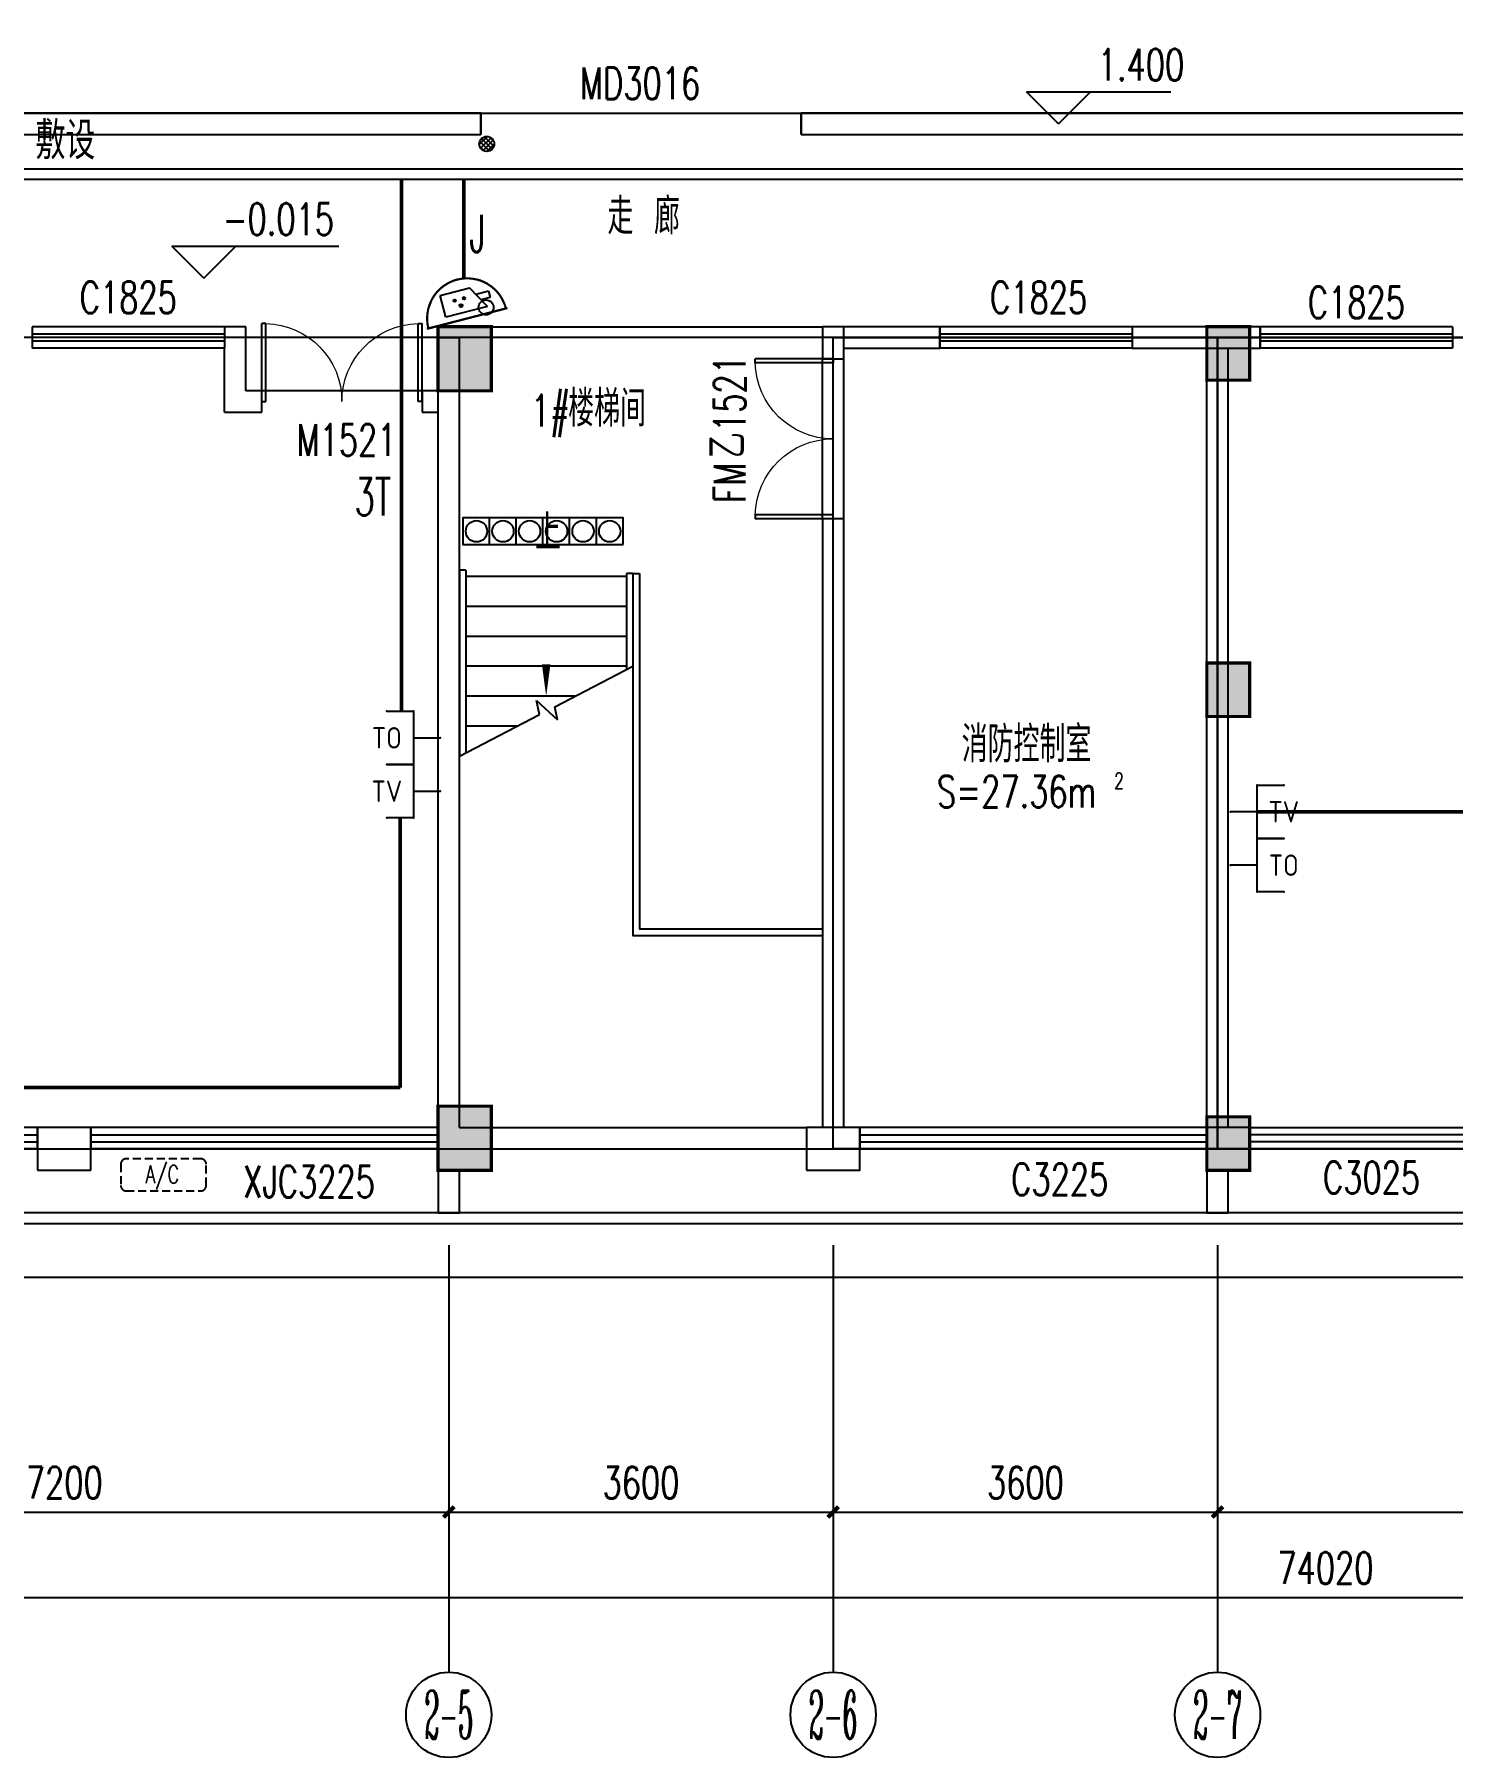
# Model space of a CAD drawing. Extents: x -9422388 to 15610651, y -1992469 to 953794.
# Drawn here: x -2960388 to -2947109, y -368847 to -352709 of the extents above; entities that cross this region are included whole.
import ezdxf
from ezdxf.enums import TextEntityAlignment as Align

# ---------------------------------------------------------------- set-up
doc = ezdxf.new("R2010")
doc.units = 0
doc.header["$LTSCALE"] = 1000
doc.linetypes.add('( Hidden )', pattern=[0.375, 0.25, -0.125])
doc.linetypes.add('DASH', pattern=[0.35, 0.25, -0.1])
for name, color, linetype in [('A-FLOR-HVAC', 4, 'Continuous'), ('AXIS_TEXT', 7, 'Continuous'), ('C-KZ', 2, 'Continuous'), ('C-Z-HATCH', 253, 'Continuous'), ('CABLETRAY_PDS', 5, 'Continuous'), ('DIM_SYMB', 3, 'Continuous'), ('EQUIP-安防', 3, 'Continuous'), ('EQUIP-通讯', 3, 'Continuous'), ('TEL_TEXT', 7, 'Continuous'), ('WINDOW_TEXT', 7, 'Continuous'), ('WIRE-通讯', 4, 'Continuous')]:
    doc.layers.add(name, color=color, linetype=linetype)
doc.styles.add('_TCH_AXIS', font='COMPLEX', dxfattribs={"bigfont": 'GBCBIG'})
doc.styles.add('_TCH_DIM', font='SIMPLEX', dxfattribs={"bigfont": 'GBCBIG'})
doc.styles.add('_TCH_DIM_T3', font='SIMPLEX', dxfattribs={"width": 0.705882, "bigfont": 'GBCBIG'})
doc.styles.add('_TCH_WINDOW', font='SIMPLEX', dxfattribs={"height": 3.5, "bigfont": 'GBCBIG'})
doc.styles.add('_TEL_ATTDEF', font='GBENOR', dxfattribs={"width": 0.8, "height": 3, "bigfont": 'GBCBIG'})
doc.styles.add('_TEL_DIM', font='SIMPLEX', dxfattribs={"width": 0.8, "height": 3.5, "bigfont": 'HZTXT'})
doc.styles.add('COMPLEX', font='COMPLEX')
doc.dimstyles.new('_TCH_ARCH&&100', dxfattribs={"dimtxt": 297.5, "dimasz": 100, "dimexe": 250, "dimexo": 300, "dimgap": 126.25, "dimtad": 1, "dimdec": 0, "dimzin": 0, "dimdsep": 46, "dimtxsty": '_TCH_DIM_T3', "dimblk": 'ARCHTICK', "dimcen": 0.09, "dimclrt": 7, "dimazin": 2, "dimtfac": 1, "dimtdec": 0, "dimtix": 1, "dimtmove": 2, "dimatfit": 3, "dimfxl": 0, "dimtolj": 1, "dimtzin": 0, "dimarcsym": 0})

# ---------------------------------------------------------------- blocks, each defined once
blk = doc.blocks.new('KTWJ1')
at = {"layer": 'A-FLOR-HVAC', "color": 0, "linetype": '( Hidden )', "ltscale": 0.3}
blk.add_lwpolyline([(152982, -14209, 0.414214), (153032, -14259), (153732, -14259, 0.414214), (153782, -14209), (153782, -14009, 0.414214), (153732, -13959), (153032, -13959, 0.414214), (152982, -14009)], format="xyb", close=True, dxfattribs=at)
at = {"layer": 'A-FLOR-HVAC', "color": 0, "style": '_TCH_WINDOW', "width": 0.705882}
blk.add_text('A/C', height=170, dxfattribs=at).set_placement((153214, -14188))
blk = doc.blocks.new('宿舍楼柱网2')
at = {"layer": 'C-Z-HATCH'}
h = blk.add_hatch(color=0, dxfattribs=at)
h.dxf.hatch_style = 1
h.paths.add_polyline_path([(119100, 330556), (119600, 330556), (119600, 329956), (119100, 329956)])
h = blk.add_hatch(color=0, dxfattribs=at)
h.dxf.hatch_style = 1
h.paths.add_polyline_path([(126300, 330556), (126700, 330556), (126700, 330056), (126300, 330056)])
h = blk.add_hatch(color=0, dxfattribs=at)
h.dxf.hatch_style = 1
h.paths.add_polyline_path([(126300, 327406), (126700, 327406), (126700, 326906), (126300, 326906)])
h = blk.add_hatch(color=0, dxfattribs=at)
h.dxf.hatch_style = 1
h.paths.add_polyline_path([(119100, 323256), (119600, 323256), (119600, 322656), (119100, 322656)])
h = blk.add_hatch(color=0, dxfattribs=at)
h.dxf.hatch_style = 1
h.paths.add_polyline_path([(126300, 323156), (126700, 323156), (126700, 322656), (126300, 322656)])
at = {"layer": 'C-KZ', "color": 0, "const_width": 30}
for points in [[(119100, 330556), (119600, 330556), (119600, 329956), (119100, 329956)], [(126300, 330556), (126700, 330556), (126700, 330056), (126300, 330056)], [(126300, 327406), (126700, 327406), (126700, 326906), (126300, 326906)], [(119100, 323256), (119600, 323256), (119600, 322656), (119100, 322656)], [(126300, 323156), (126700, 323156), (126700, 322656), (126300, 322656)]]:
    blk.add_lwpolyline(points, close=True, dxfattribs=at)
blk = doc.blocks.new('_ArchTick')
at = {"color": 0, "linetype": 'ByBlock', "const_width": 0.4}
blk.add_lwpolyline([(-0.5, -0.5), (0.5, 0.5)], dxfattribs=at)
blk = doc.blocks.new('*D2781')
at = {"color": 0, "lineweight": -2, "transparency": 16777216}
for p, q in [((1362230, -199693), (1362230, -202943)), ((1436250, -199693), (1436250, -202943)), ((1362230, -202693), (1436250, -202693))]:
    blk.add_line(p, q, dxfattribs=at)
at = {"layer": 'Defpoints', "color": 0, "transparency": 16777216}
for p in [(1362230, -199393), (1436250, -199393), (1436250, -202693)]:
    blk.add_point(p, dxfattribs=at)
at = {"color": 0, "lineweight": -2, "transparency": 16777216, "xscale": 100, "yscale": 100, "zscale": 100, "rotation": 180}
blk.add_blockref('_ArchTick', (1362230, -202693), dxfattribs=at)
at = {"color": 0, "lineweight": -2, "transparency": 16777216, "xscale": 100, "yscale": 100, "zscale": 100}
blk.add_blockref('_ArchTick', (1436250, -202693), dxfattribs=at)
at = {"color": 7, "transparency": 16777216, "insert": (1399240, -202418), "char_height": 297.5, "attachment_point": 5, "style": '_TCH_DIM_T3'}
blk.add_mtext('\\A1;74020', dxfattribs=at)
blk = doc.blocks.new('*D2785')
at = {"color": 0, "lineweight": -2, "transparency": 16777216}
for p, q in [((1383830, -199693), (1383830, -202143)), ((1391030, -199693), (1391030, -202143)), ((1383830, -201893), (1391030, -201893))]:
    blk.add_line(p, q, dxfattribs=at)
at = {"layer": 'Defpoints', "color": 0, "transparency": 16777216}
for p in [(1383830, -199393), (1391030, -199393), (1391030, -201893)]:
    blk.add_point(p, dxfattribs=at)
at = {"color": 0, "lineweight": -2, "transparency": 16777216, "xscale": 100, "yscale": 100, "zscale": 100, "rotation": 180}
blk.add_blockref('_ArchTick', (1383830, -201893), dxfattribs=at)
at = {"color": 0, "lineweight": -2, "transparency": 16777216, "xscale": 100, "yscale": 100, "zscale": 100}
blk.add_blockref('_ArchTick', (1391030, -201893), dxfattribs=at)
at = {"color": 7, "transparency": 16777216, "insert": (1387430, -201618), "char_height": 297.5, "attachment_point": 5, "style": '_TCH_DIM_T3'}
blk.add_mtext('\\A1;7200', dxfattribs=at)
blk = doc.blocks.new('*D2786')
at = {"color": 0, "lineweight": -2, "transparency": 16777216}
for p, q in [((1391030, -199693), (1391030, -202143)), ((1394630, -199693), (1394630, -202143)), ((1391030, -201893), (1394630, -201893))]:
    blk.add_line(p, q, dxfattribs=at)
at = {"layer": 'Defpoints', "color": 0, "transparency": 16777216}
for p in [(1391030, -199393), (1394630, -199393), (1394630, -201893)]:
    blk.add_point(p, dxfattribs=at)
at = {"color": 0, "lineweight": -2, "transparency": 16777216, "xscale": 100, "yscale": 100, "zscale": 100, "rotation": 180}
blk.add_blockref('_ArchTick', (1391030, -201893), dxfattribs=at)
at = {"color": 0, "lineweight": -2, "transparency": 16777216, "xscale": 100, "yscale": 100, "zscale": 100}
blk.add_blockref('_ArchTick', (1394630, -201893), dxfattribs=at)
at = {"color": 7, "transparency": 16777216, "insert": (1392830, -201618), "char_height": 297.5, "attachment_point": 5, "style": '_TCH_DIM_T3'}
blk.add_mtext('\\A1;3600', dxfattribs=at)
blk = doc.blocks.new('*D2787')
at = {"color": 0, "lineweight": -2, "transparency": 16777216}
for p, q in [((1394630, -199693), (1394630, -202143)), ((1398230, -199693), (1398230, -202143)), ((1394630, -201893), (1398230, -201893))]:
    blk.add_line(p, q, dxfattribs=at)
at = {"layer": 'Defpoints', "color": 0, "transparency": 16777216}
for p in [(1394630, -199393), (1398230, -199393), (1398230, -201893)]:
    blk.add_point(p, dxfattribs=at)
at = {"color": 0, "lineweight": -2, "transparency": 16777216, "xscale": 100, "yscale": 100, "zscale": 100, "rotation": 180}
blk.add_blockref('_ArchTick', (1394630, -201893), dxfattribs=at)
at = {"color": 0, "lineweight": -2, "transparency": 16777216, "xscale": 100, "yscale": 100, "zscale": 100}
blk.add_blockref('_ArchTick', (1398230, -201893), dxfattribs=at)
at = {"color": 7, "transparency": 16777216, "insert": (1396430, -201618), "char_height": 297.5, "attachment_point": 5, "style": '_TCH_DIM_T3'}
blk.add_mtext('\\A1;3600', dxfattribs=at)
blk = doc.blocks.new('*D2788')
at = {"color": 0, "lineweight": -2, "transparency": 16777216}
for p, q in [((1398230, -199693), (1398230, -202143)), ((1405430, -199693), (1405430, -202143)), ((1398230, -201893), (1405430, -201893))]:
    blk.add_line(p, q, dxfattribs=at)
at = {"layer": 'Defpoints', "color": 0, "transparency": 16777216}
for p in [(1398230, -199393), (1405430, -199393), (1405430, -201893)]:
    blk.add_point(p, dxfattribs=at)
at = {"color": 0, "lineweight": -2, "transparency": 16777216, "xscale": 100, "yscale": 100, "zscale": 100, "rotation": 180}
blk.add_blockref('_ArchTick', (1398230, -201893), dxfattribs=at)
at = {"color": 0, "lineweight": -2, "transparency": 16777216, "xscale": 100, "yscale": 100, "zscale": 100}
blk.add_blockref('_ArchTick', (1405430, -201893), dxfattribs=at)
at = {"color": 7, "transparency": 16777216, "insert": (1401830, -201618), "char_height": 297.5, "attachment_point": 5, "style": '_TCH_DIM_T3'}
blk.add_mtext('\\A1;7200', dxfattribs=at)
blk = doc.blocks.new('$DorLib2D$00000002')
at = {"color": 0}
for p, q in [((-0.5, 0), (-0.5, 0.4875)), ((-0.475, 0.4875), (-0.5, 0.4875)), ((-0.475, 0), (-0.475, 0.4875)), ((0.475, 0), (0.475, 0.4875)), ((0.475, 0.4875), (0.5, 0.4875)), ((0.5, 0), (0.5, 0.4875)), ((-0.5, 0), (-0.475, 0)), ((0.5, 0), (0.475, 0))]:
    blk.add_line(p, q, dxfattribs=at)
at = {"color": 0, "lineweight": 13}
for centre, start, end in [((-0.4875, 0), 0, 88.53072), ((0.4875, 0), 91.46928, 180)]:
    blk.add_arc(centre, 0.4875, start, end, dxfattribs=at)
blk = doc.blocks.new('_AXISO')
at = {"color": 0}
blk.add_circle((0, 0), 0.5, dxfattribs=at)
at = {"layer": 'AXIS_TEXT', "color": 0, "style": 'COMPLEX', "width": 1.041667}
blk.add_attdef('A', text='', height=0.56, dxfattribs=at).set_placement((-0.25, -0.28), (0.25, -0.28), align=Align.FIT)
blk = doc.blocks.new('$TCHSYS$WIN2D')
at = {"color": 0}
for p, q in [((-0.5, 0.5), (0.5, 0.5)), ((-0.5, 0.5), (-0.5, -0.5)), ((0.5, 0.5), (0.5, -0.5)), ((0.5, 0.1667), (-0.5, 0.1667)), ((0.5, -0.1667), (-0.5, -0.1667)), ((-0.5, -0.5), (0.5, -0.5))]:
    blk.add_line(p, q, dxfattribs=at)
blk = doc.blocks.new('$equip$00002353')
for p, q in [((0.75, 0), (-0.75, 0)), ((-0.517, -0.393), (-0.517, -0.273)), ((-0.517, -0.273), (-0.341, -0.273)), ((-0.427, -0.123), (0.383, -0.123)), ((-0.427, -0.123), (-0.187, -0.543)), ((0.383, -0.123), (0.383, -0.543)), ((-0.517, -0.393), (-0.273, -0.393)), ((0.383, -0.543), (-0.187, -0.543))]:
    blk.add_line(p, q)
at = {"const_width": 0.04}
for points in [[(-0.75, 0), (-0.779, 0)], [(0.75, 0), (0.779, 0)]]:
    blk.add_lwpolyline(points, dxfattribs=at)
blk.add_lwpolyline([(0.75, 0, -1), (-0.75, 0), (0.75, 0), (0.75, 0, -1), (-0.75, 0, -1.517539)], format="xyb", dxfattribs=at)
for centre, radius in [((0.052, -0.26), 0.03), ((-0.038, -0.38), 0.024), ((0.142, -0.38), 0.024)]:
    blk.add_circle(centre, radius)
blk.add_arc((0, 0), 0.75, 180, 0)
for p in [(-0.75, 0), (0, 0), (0.75, 0), (0, -0.75)]:
    blk.add_point(p)
for points in [[(0.026, -0.245), (0.078, -0.245), (0.022, -0.26), (0.082, -0.26)], [(0.026, -0.275), (0.078, -0.275), (0.022, -0.26), (0.082, -0.26)], [(0.037, -0.234), (0.067, -0.234), (0.026, -0.245), (0.078, -0.245)], [(0.037, -0.286), (0.067, -0.286), (0.026, -0.275), (0.078, -0.275)], [(0.052, -0.23), (0.052, -0.23), (0.037, -0.234), (0.067, -0.234)], [(0.052, -0.29), (0.052, -0.29), (0.037, -0.286), (0.067, -0.286)], [(-0.059, -0.368), (-0.017, -0.368), (-0.062, -0.38), (-0.014, -0.38)], [(-0.059, -0.392), (-0.017, -0.392), (-0.062, -0.38), (-0.014, -0.38)], [(-0.05, -0.359), (-0.026, -0.359), (-0.059, -0.368), (-0.017, -0.368)], [(-0.05, -0.401), (-0.026, -0.401), (-0.059, -0.392), (-0.017, -0.392)], [(-0.038, -0.356), (-0.038, -0.356), (-0.05, -0.359), (-0.026, -0.359)], [(-0.038, -0.404), (-0.038, -0.404), (-0.05, -0.401), (-0.026, -0.401)], [(0.121, -0.368), (0.163, -0.368), (0.118, -0.38), (0.166, -0.38)], [(0.121, -0.392), (0.163, -0.392), (0.118, -0.38), (0.166, -0.38)], [(0.13, -0.359), (0.154, -0.359), (0.121, -0.368), (0.163, -0.368)], [(0.13, -0.401), (0.154, -0.401), (0.121, -0.392), (0.163, -0.392)], [(0.142, -0.356), (0.142, -0.356), (0.13, -0.359), (0.154, -0.359)], [(0.142, -0.404), (0.142, -0.404), (0.13, -0.401), (0.154, -0.401)]]:
    blk.add_solid(points)
at = {"color": 7, "style": '_TEL_DIM', "flags": 1}
blk.add_attdef('A', text='', height=0.00002, dxfattribs=at).set_placement((0, 0), align=Align.MIDDLE_CENTER)
blk = doc.blocks.new('$equip$00001847')
for p, q in [((-0.5, 0.499), (-0.5, 0.999)), ((0.5, 0.999), (0.5, 0.499)), ((0.5, 0.499), (-0.5, 0.499)), ((0, 0.5), (0, 0))]:
    blk.add_line(p, q)
for p in [(-0.5, 0.999), (0.5, 0.999), (-0.5, 0.499), (0.5, 0.499), (0, 0)]:
    blk.add_point(p)
at = {"color": 7, "style": '_TEL_DIM'}
blk.add_attdef('$TEXT$', text='', height=0.4, dxfattribs=at).set_placement((0, 0.999), align=Align.MIDDLE_CENTER)
at = {"color": 7, "style": '_TEL_DIM', "flags": 1}
blk.add_attdef('A', text='', height=0.00002, dxfattribs=at).set_placement((0, 0), align=Align.MIDDLE_CENTER)
blk = doc.blocks.new('$equip$00001802')
for p, q in [((-0.5, 0.499), (-0.5, 0.999)), ((0.5, 0.999), (0.5, 0.499)), ((0.5, 0.499), (-0.5, 0.499)), ((0, 0.5), (0, 0))]:
    blk.add_line(p, q)
for p in [(-0.5, 0.999), (0.5, 0.999), (-0.5, 0.499), (0.5, 0.499), (0, 0)]:
    blk.add_point(p)
at = {"color": 7, "style": '_TEL_DIM'}
blk.add_attdef('$TEXT$', text='', height=0.4, dxfattribs=at).set_placement((0, 0.999), align=Align.MIDDLE_CENTER)
at = {"color": 7, "style": '_TEL_DIM', "flags": 1}
blk.add_attdef('A', text='', height=0.00002, dxfattribs=at).set_placement((0, 0), align=Align.MIDDLE_CENTER)
blk = doc.blocks.new('76867')
h = blk.add_hatch()
h.set_pattern_fill('ANSI37', color=8, scale=20)
h.set_pattern_definition([(45, (337078.676, 194924.172), (-22.4506403, 22.4506403), []), (135, (337078.676, 194924.172), (-22.4506403, -22.4506403), [])])
edge = h.paths.add_edge_path()
edge.add_arc((1391386.1, -189080.4), 70, 0, 360)
at = {"color": 8}
for p, q in [((1396740.4, -188892.6), (1396440.4, -188592.6)), ((1396440.4, -188592.6), (1397791.4, -188592.6)), ((1396740.4, -188892.6), (1397040.4, -188592.6)), ((1391329.8, -188792.6), (1376729.8, -188792.6)), ((1391329.8, -188992.6), (1391329.8, -188792.6)), ((1391329.8, -188792.6), (1394329.8, -188792.6)), ((1412729.8, -188792.5), (1394329.8, -188792.6)), ((1394329.8, -188792.6), (1394329.8, -188992.6)), ((1376729.8, -188992.6), (1391329.8, -188992.6)), ((1394329.8, -188992.6), (1412729.8, -188992.5)), ((1388737.5, -190338.4), (1388437.5, -190038.4)), ((1388437.5, -190038.4), (1390001.8, -190038.4)), ((1388737.5, -190338.4), (1389037.5, -190038.4)), ((1389129.8, -190792.6), (1388929.8, -190792.6)), ((1388929.8, -190792.6), (1388929.8, -190992.6)), ((1389129.8, -191392.6), (1389129.8, -190792.6)), ((1390929.8, -191492.6), (1390929.8, -190892.6)), ((1390929.8, -190892.6), (1391129.8, -190892.6)), ((1391129.8, -191492.6), (1391129.8, -190892.6)), ((1394529.8, -190792.6), (1394529.8, -191092.6)), ((1394729.8, -190792.6), (1394529.8, -190792.6)), ((1394729.8, -191092.6), (1394729.8, -190792.6)), ((1395629.8, -190792.6), (1394729.8, -190792.6)), ((1395629.8, -190992.6), (1395629.8, -190792.6)), ((1398229.8, -190792.6), (1397429.8, -190792.6)), ((1397429.8, -190792.6), (1397429.8, -190992.6)), ((1398629.8, -190792.6), (1398229.8, -190792.6)), ((1398629.8, -190992.6), (1398629.8, -190792.6)), ((1388929.8, -191592.6), (1388929.8, -190992.6)), ((1394729.8, -190992.6), (1395629.8, -190992.6)), ((1397429.8, -190992.6), (1398229.8, -190992.6)), ((1398129.8, -198292.6), (1398129.8, -190992.6)), ((1398229.8, -190992.6), (1398629.8, -190992.6)), ((1398329.8, -198292.6), (1398329.8, -190992.6)), ((1394529.8, -192592.6), (1394529.8, -191092.6)), ((1394529.8, -191092.6), (1394729.8, -191092.6)), ((1394729.8, -192592.6), (1394729.8, -191092.6)), ((1389279.8, -191392.6), (1389129.8, -191392.6)), ((1389279.8, -191592.6), (1389279.8, -191392.6)), ((1390779.8, -191392.6), (1389279.8, -191392.6)), ((1390929.8, -191392.6), (1390779.8, -191392.6)), ((1390779.8, -191392.6), (1390779.8, -191592.6)), ((1390929.8, -198492.6), (1390929.8, -191492.6)), ((1391129.8, -198292.6), (1391129.8, -191492.6)), ((1388929.8, -191592.6), (1389279.8, -191592.6)), ((1390779.8, -191592.6), (1390929.8, -191592.6)), ((1394729.8, -192592.6), (1394529.8, -192592.6)), ((1394529.8, -192592.6), (1394529.8, -198292.6)), ((1394729.8, -198292.6), (1394729.8, -192592.6)), ((1391129.8, -193072.6), (1391129.8, -194814.8)), ((1391189.8, -193072.6), (1391129.8, -193072.6)), ((1391129.8, -193132.6), (1391129.8, -194814.8)), ((1391189.8, -193072.6), (1391189.8, -194783.6)), ((1392694.8, -193132.6), (1391189.8, -193132.6)), ((1392694.8, -193102.6), (1392694.8, -194001.6)), ((1392754.8, -193102.6), (1392694.8, -193102.6)), ((1392754.8, -193102.6), (1392754.8, -193970.4)), ((1392754.8, -193132.6), (1392754.8, -193970.4)), ((1392694.8, -193412.6), (1391189.8, -193412.6)), ((1392694.8, -193692.6), (1391189.8, -193692.6)), ((1392022, -194351.1), (1392754.8, -193970.4)), ((1392694.8, -193972.6), (1391189.8, -193972.6)), ((1392211.7, -194252.6), (1391189.8, -194252.6)), ((1391880.3, -194424.8), (1391851.2, -194293)), ((1391851.2, -194293), (1392049.4, -194474.8)), ((1391129.8, -194814.8), (1391880.3, -194424.8)), ((1392049.4, -194474.8), (1392022, -194351.1)), ((1391672.9, -194532.6), (1391189.8, -194532.6)), ((1387679.8, -198292.6), (1387179.8, -198292.6)), ((1387179.8, -198292.6), (1387179.8, -198692.6)), ((1387679.8, -198692.6), (1387679.8, -198292.6)), ((1390929.8, -198492.6), (1390929.8, -198292.6)), ((1391129.8, -198292.6), (1394379.8, -198292.6)), ((1394529.8, -198292.6), (1394379.8, -198292.6)), ((1394879.8, -198292.6), (1394729.8, -198292.6)), ((1394879.8, -198692.6), (1394879.8, -198292.6)), ((1398229.8, -198292.6), (1398129.8, -198292.6)), ((1398129.8, -198292.6), (1398129.8, -198492.6)), ((1398529.8, -198292.6), (1398229.8, -198292.6)), ((1398529.8, -198492.6), (1398529.8, -198292.6)), ((1390929.8, -198492.6), (1394379.8, -198492.6)), ((1394379.8, -198492.6), (1394379.8, -198692.6)), ((1398129.8, -198492.6), (1398229.8, -198492.6)), ((1398229.8, -198492.6), (1398529.8, -198492.6)), ((1387179.8, -198692.6), (1387679.8, -198692.6)), ((1394379.8, -198692.6), (1394879.8, -198692.6)), ((1391029.8, -199392.6), (1391029.8, -203392.6)), ((1394629.8, -199392.6), (1394629.8, -203392.6)), ((1398229.8, -199392.6), (1398229.8, -203392.6))]:
    blk.add_line(p, q, dxfattribs=at)
at = {"color": 8, "linetype": 'DASH'}
for p, q in [((1391329.8, -188792.6), (1391329.8, -188992.6)), ((1394329.8, -188992.6), (1394329.8, -188792.6))]:
    blk.add_line(p, q, dxfattribs=at)
at = {"color": 8}
for points in [[(1362129.8, -198492.6), (1362129.8, -199692.6), (1437016.2, -199692.6), (1442376.7, -190006.3), (1428055.4, -167156.9), (1427208.2, -167688.1, -0.4142136), (1427897.4, -167846.3), (1441326.9, -189272.8, -0.2728148), (1441368.4, -190795.7), (1437149.6, -198418.9, -0.2728148), (1435837.2, -199192.6), (1362829.8, -199192.6, -0.4142136), (1362129.8, -198492.6)], [(1412729.8, -199092.6), (1362829.8, -199092.6, -0.4142136), (1362229.8, -198492.6), (1362229.8, -198492.6)]]:
    blk.add_lwpolyline(points, format="xyb", dxfattribs=at)
for points in [[(1369329.8, -198492.6), (1436308.8, -198492.6), (1440984.3, -190044.2), (1427038.8, -167794.6), (1420599.1, -171830.5), (1430951.3, -188347.3), (1429542.7, -190892.6), (1376629.8, -190892.6), (1376629.8, -188792.6), (1369329.8, -188792.6)], [(1398229.8, -198492.6), (1394629.8, -198492.6), (1394629.8, -190892.6), (1398229.8, -190892.6)], [(1398229.8, -190892.6), (1406929.8, -190892.6), (1406929.8, -198492.6), (1398229.8, -198492.6)], [(1392662.3, -192832.6), (1392662.3, -192582.6), (1391162.3, -192582.6), (1391162.3, -192832.6)], [(1394379.8, -198692.6), (1394879.8, -198692.6), (1394879.8, -198292.6), (1394379.8, -198292.6)], [(1390929.8, -199092.6), (1391129.8, -199092.6), (1391129.8, -198692.6), (1390929.8, -198692.6)], [(1398129.8, -199092.6), (1398329.8, -199092.6), (1398329.8, -198692.6), (1398129.8, -198692.6)]]:
    blk.add_lwpolyline(points, close=True, dxfattribs=at)
blk.add_lwpolyline([(1376629.8, -188792.6), (1426222.2, -188792.5, 0.5895079), (1427408.5, -186649), (1418819.7, -172945.8), (1420599.1, -171830.5), (1430951.3, -188347.3), (1429542.7, -190892.6), (1376629.8, -190892.6)], format="xyb", close=True, dxfattribs=at)
for points in [[(1391429.8, -190792.6), (1394529.8, -190792.6)], [(1391412.3, -192832.6), (1391412.3, -192582.6)], [(1391662.3, -192832.6), (1391662.3, -192582.6)], [(1391912.3, -192832.6), (1391912.3, -192582.6)], [(1392162.3, -192832.6), (1392162.3, -192582.6)], [(1392412.3, -192832.6), (1392412.3, -192582.6)], [(1392754.8, -193102.6), (1392754.8, -196492.6), (1394529.8, -196492.6)], [(1392754.8, -193102.6), (1392814.8, -193102.6)], [(1392814.8, -193102.6), (1392814.8, -196432.6), (1394529.8, -196432.6)]]:
    blk.add_lwpolyline(points, dxfattribs=at)
for centre, radius in [((1391386.1, -189080.4), 70), ((1391379.3, -190611.1), 70), ((1391289.8, -192707.6), 100), ((1391537.3, -192707.6), 100), ((1391787.3, -192707.6), 100), ((1392039.8, -192707.6), 100), ((1392287.3, -192707.6), 100), ((1392537.3, -192707.6), 100)]:
    blk.add_circle(centre, radius, dxfattribs=at)
at = {"layer": 'DIM_SYMB', "color": 8}
blk.add_lwpolyline([(1391942.3, -192992.6, 0, 0, 0), (1391942.3, -194252.6, 0, 80, 0), (1391942.3, -193952.6, 0, 0, 0)], format="xyseb", dxfattribs=at)
at = {"color": 8}
ref = blk.add_blockref('$TCHSYS$WIN2D', (1388029.8, -190892.6), dxfattribs=dict(at, xscale=1800, yscale=-200, zscale=200, rotation=180))
ref.add_attrib('A', 'C1825', (1387574.8, -190666.8), dxfattribs={"layer": 'WINDOW_TEXT', "color": 8, "height": 297.5, "style": '_TCH_WINDOW', "width": 0.705882})
ref = blk.add_blockref('$TCHSYS$WIN2D', (1396529.8, -190892.6), dxfattribs=dict(at, xscale=-1800, yscale=200, zscale=200, rotation=359.9999999999944))
ref.add_attrib('A', 'C1825', (1396099.5, -190666.4), dxfattribs={"layer": 'WINDOW_TEXT', "color": 8, "height": 297.5, "style": '_TCH_WINDOW', "width": 0.705882})
ref = blk.add_blockref('$TCHSYS$WIN2D', (1399529.8, -190892.6), dxfattribs=dict(at, xscale=-1800, yscale=200, zscale=200, rotation=359.9999999999954))
ref.add_attrib('A', 'C1825', (1399074.8, -190713.6), dxfattribs={"layer": 'WINDOW_TEXT', "color": 8, "height": 297.5, "style": '_TCH_WINDOW', "width": 0.705882})
for name, p in [('宿舍楼柱网2', (1271829.4, -521348.5)), ('KTWJ1', (1234976.8, -184626.5))]:
    blk.add_blockref(name, p, dxfattribs=at)
ref = blk.add_blockref('$DorLib2D$00000002', (1390029.8, -191492.6), dxfattribs=dict(at, xscale=1500, yscale=-1500, zscale=200, rotation=180))
ref.add_attrib('A', 'M1521', (1389604.8, -192001.2), dxfattribs={"layer": 'WINDOW_TEXT', "color": 8, "height": 297.5, "style": '_TCH_WINDOW', "width": 0.705882})
at = {"color": 8, "xscale": -1500, "yscale": 1500, "zscale": 200, "rotation": 90.00000000040554}
blk.add_blockref('$DorLib2D$00000002', (1394629.8, -191842.6), dxfattribs=at)
at = {"color": 8}
ref = blk.add_blockref('$TCHSYS$WIN2D', (1385654.8, -198392.6), dxfattribs=dict(at, xscale=-3050.051462621195, yscale=-200, zscale=200, rotation=359.9999999999977))
ref.add_attrib('A', 'C3025', (1384830.4, -198933.5), dxfattribs={"layer": 'WINDOW_TEXT', "color": 8, "height": 297.5, "style": '_TCH_WINDOW', "width": 0.705882})
ref = blk.add_blockref('$TCHSYS$WIN2D', (1389304.8, -198392.6), dxfattribs=dict(at, xscale=-3250, yscale=200, zscale=200, rotation=359.9999999999972))
ref.add_attrib('A', 'XJC3225', (1389105.6, -198947.2), dxfattribs={"layer": 'WINDOW_TEXT', "color": 8, "height": 297.5, "style": '_TCH_WINDOW', "width": 0.705882})
ref = blk.add_blockref('$TCHSYS$WIN2D', (1396504.8, -198392.6), dxfattribs=dict(at, xscale=-3250, yscale=200, zscale=200, rotation=359.9999999999926))
ref.add_attrib('A', 'C3225', (1396297.6, -198925.9), dxfattribs={"layer": 'WINDOW_TEXT', "color": 8, "height": 297.5, "style": '_TCH_WINDOW', "width": 0.705882})
ref = blk.add_blockref('$TCHSYS$WIN2D', (1400054.8, -198392.6), dxfattribs=dict(at, xscale=3049.999114640988, yscale=200, zscale=200, rotation=359.9999999999936))
ref.add_attrib('A', 'C3025', (1399217.6, -198908.9), dxfattribs={"layer": 'WINDOW_TEXT', "color": 8, "height": 297.5, "style": '_TCH_WINDOW', "width": 0.705882})
ref = blk.add_blockref('_AXISO', (1391029.8, -203792.6), dxfattribs=dict(at, xscale=800, yscale=800, zscale=800))
ref.add_attrib('A', '2-5', dxfattribs={"layer": 'AXIS_TEXT', "color": 8, "height": 452.55, "style": '_TCH_AXIS', "width": 0.35}).set_placement((1390803.5, -204018.8), (1391256.1, -204018.8), align=Align.FIT)
ref = blk.add_blockref('_AXISO', (1394629.8, -203792.6), dxfattribs=dict(at, xscale=800, yscale=800, zscale=800))
ref.add_attrib('A', '2-6', dxfattribs={"layer": 'AXIS_TEXT', "color": 8, "height": 452.55, "style": '_TCH_AXIS', "width": 0.35}).set_placement((1394403.5, -204018.8), (1394856.1, -204018.8), align=Align.FIT)
ref = blk.add_blockref('_AXISO', (1398229.8, -203792.6), dxfattribs=dict(at, xscale=800, yscale=800, zscale=800))
ref.add_attrib('A', '2-7', dxfattribs={"layer": 'AXIS_TEXT', "color": 8, "height": 452.55, "style": '_TCH_AXIS', "width": 0.35}).set_placement((1398003.5, -204018.8), (1398456.1, -204018.8), align=Align.FIT)
at = {"color": 8, "style": '_TCH_DIM', "width": 0.705882}
for s, height, p in [('1.400', 297.5, (1397107.5, -188487.6)), ('-0.015', 297.5, (1388911.8, -189933.4)), ('1#', 297.5, (1391798.2, -191727.5)), ('S=27.36m', 297.5, (1395601.6, -195294.7)), ('2', 148.8, (1397261.6, -195119.7))]:
    blk.add_text(s, height=height, dxfattribs=at).set_placement(p)
at = {"color": 8, "style": '_TCH_DIM'}
for s, height, p in [('走', 337.6, (1392516.5, -189926.4)), ('廊', 337.6, (1392952.3, -189926.4)), ('楼梯间', 337.59, (1392148.2, -191727.5)), ('消防控制室', 337.59, (1395833.4, -194871.5))]:
    blk.add_text(s, height=height, dxfattribs=at).set_placement(p)
at = {"layer": 'DIM_SYMB', "color": 7, "style": '_TCH_DIM'}
blk.add_text('上', height=337.6, dxfattribs=at).set_placement((1391838.1, -192887.6))
at = {"layer": 'WINDOW_TEXT', "color": 8, "style": '_TCH_WINDOW', "width": 0.705882}
for s, rotation, p in [('MD3016', 0.00004, (1392259.8, -188661.6)), ('1521', 90, (1393809.9, -191778)), ('FM', 90, (1393809.9, -192443.7))]:
    blk.add_text(s, height=297.5, rotation=rotation, dxfattribs=at).set_placement(p)
at = {"layer": 'WINDOW_TEXT', "color": 8, "style": '_TCH_WINDOW'}
blk.add_text('乙', height=337.6, rotation=90, dxfattribs=at).set_placement((1393809.9, -192023.7))
at = {"color": 8}
for p1, p2, distance, picture, middle in [((1362229.8, -199392.6), (1436249.8, -199392.6), -3300, '*D2781', (1399239.8, -202417.6)), ((1383829.8, -199392.6), (1391029.8, -199392.6), -2500, '*D2785', (1387429.8, -201617.6)), ((1391029.8, -199392.6), (1394629.8, -199392.6), -2500, '*D2786', (1392829.8, -201617.6)), ((1394629.8, -199392.6), (1398229.8, -199392.6), -2500, '*D2787', (1396429.8, -201617.6)), ((1398229.8, -199392.6), (1405429.8, -199392.6), -2500, '*D2788', (1401829.8, -201617.6))]:
    dim = blk.add_aligned_dim(p1=p1, p2=p2, distance=distance, dimstyle='_TCH_ARCH&&100', dxfattribs=at)
    dim.commit()
    dim.dimension.update_dxf_attribs({"geometry": picture, "text_midpoint": middle})

msp = doc.modelspace()

# ---------------------------------------------------------------- linework, layer by layer
at = {"layer": 'CABLETRAY_PDS'}
for p, q in [((-2970242.61594, -353968.9733), (-2929039.12908, -353968.9733)), ((-2929039.12908, -354068.9733), (-2970242.61594, -354068.9733))]:
    msp.add_line(p, q, dxfattribs=at)
at = {"layer": 'WIRE-通讯', "linetype": 'Continuous', "const_width": 35}
for points in [[(-2956951.75265, -359046.91255), (-2956951.75265, -354068.9733)], [(-2956366.62581, -354994.83112), (-2956366.62581, -354068.9733)], [(-2948939.37883, -359989.74228), (-2944464.12908, -359989.74228)], [(-2956963.62958, -362572.41205), (-2956963.62958, -360046.91255)], [(-2967039.12908, -362572.41205), (-2956963.62958, -362572.41205)]]:
    msp.add_lwpolyline(points, dxfattribs=at)

# ---------------------------------------------------------------- block references
msp.add_blockref('76867', (-4347538.94386, -164654.3417))
at = {"layer": 'EQUIP-安防', "xscale": 500.0000000000001, "yscale": 500.0000000000001, "zscale": 500.0000000000001, "rotation": 194.4526249033028}
msp.add_blockref('$equip$00002353', (-2956336.7105, -355368.63599), dxfattribs=at)
at = {"layer": 'EQUIP-通讯'}
ref = msp.add_blockref('$equip$00001847', (-2956589.12908, -359296.91255), dxfattribs=dict(at, xscale=500, yscale=500, zscale=500, rotation=90))
ref.add_attrib('$TEXT$', 'TO', dxfattribs={"layer": '0', "color": 7, "height": 200, "style": '_TEL_ATTDEF'}).set_placement((-2957088.62958, -359296.91255), align=Align.MIDDLE_CENTER)
ref = msp.add_blockref('$equip$00001802', (-2956589.12908, -359796.91255), dxfattribs=dict(at, xscale=500, yscale=500, zscale=500, rotation=90))
ref.add_attrib('$TEXT$', 'TV', dxfattribs={"layer": '0', "color": 7, "height": 200, "style": '_TEL_ATTDEF'}).set_placement((-2957088.62958, -359796.91255), align=Align.MIDDLE_CENTER)
ref = msp.add_blockref('$equip$00001802', (-2949189.12908, -359989.74228), dxfattribs=dict(at, xscale=500, yscale=500, zscale=500, rotation=270))
ref.add_attrib('$TEXT$', 'TV', dxfattribs={"layer": '0', "color": 7, "height": 200, "style": '_TEL_ATTDEF'}).set_placement((-2948689.62858, -359989.74228), align=Align.MIDDLE_CENTER)
ref = msp.add_blockref('$equip$00001847', (-2949189.12908, -360489.74228), dxfattribs=dict(at, xscale=500, yscale=500, zscale=500, rotation=270))
ref.add_attrib('$TEXT$', 'TO', dxfattribs={"layer": '0', "color": 7, "height": 200, "style": '_TEL_ATTDEF'}).set_placement((-2948689.62858, -360489.74228), align=Align.MIDDLE_CENTER)

# ---------------------------------------------------------------- texts
at = {"layer": 'TEL_TEXT', "style": '_TEL_DIM'}
for s, width, p in [('敷设', 0.8, (-2960379.21959, -353878.02652)), ('J', 0.64, (-2956316.0294, -354748.97979)), ('3T', 0.64, (-2957392.09023, -357213.77178))]:
    msp.add_text(s, height=350, dxfattribs=dict(at, width=width)).set_placement(p)

doc.saveas('drawing.dxf')
